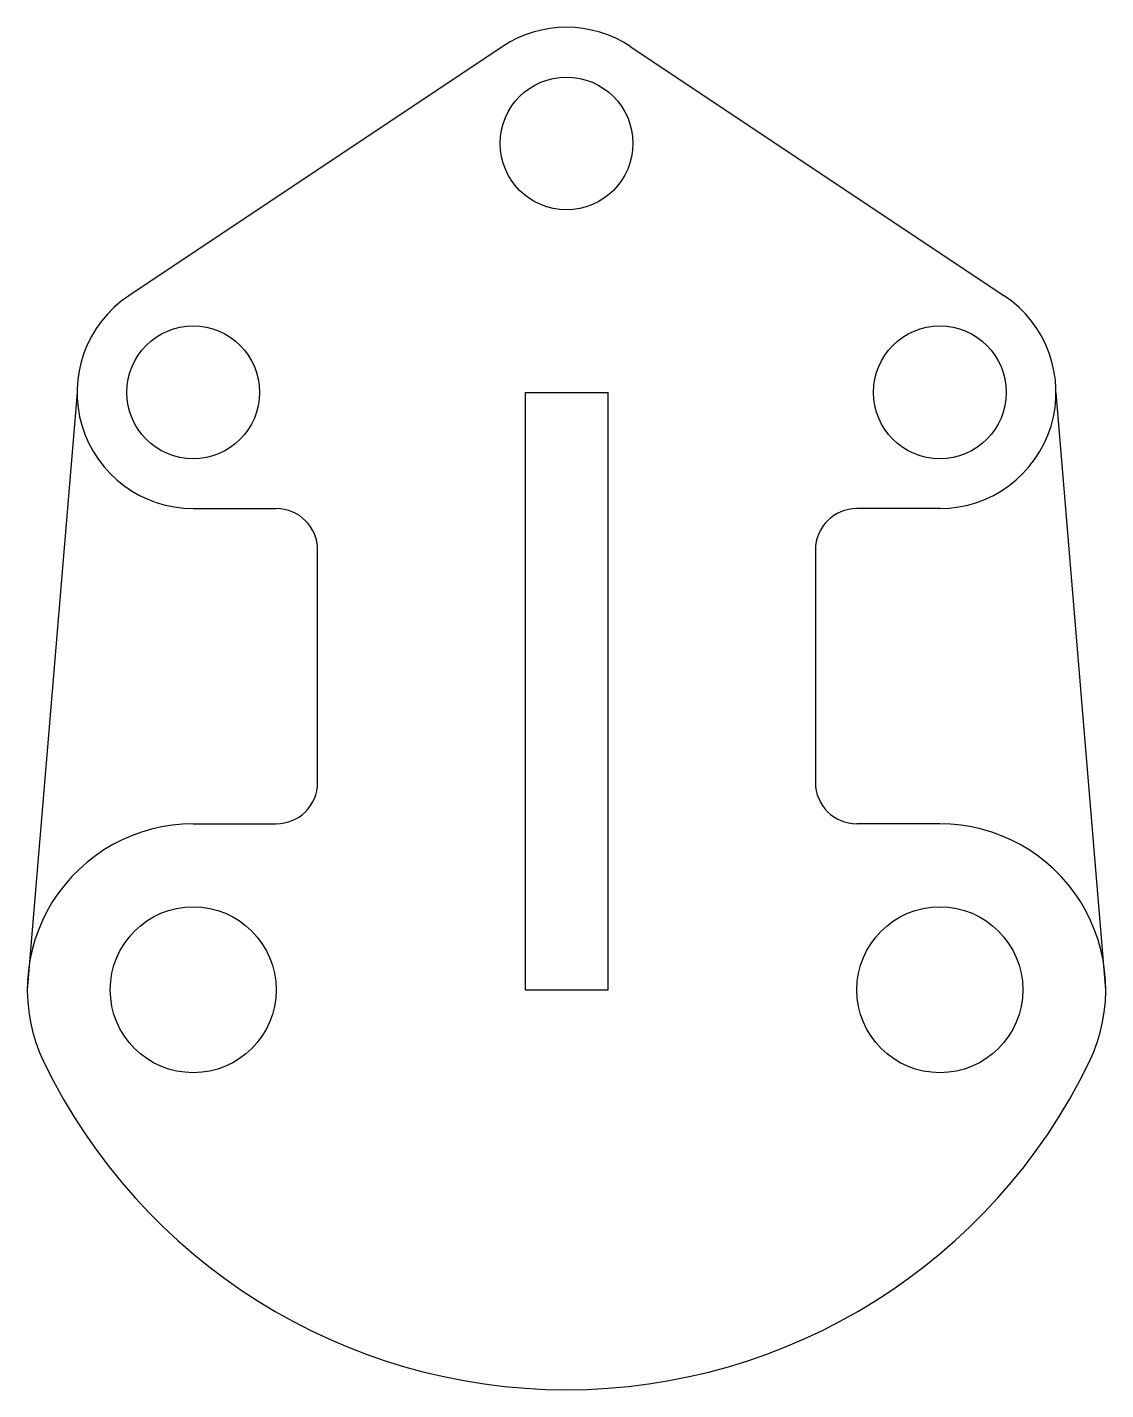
# Model space of a CAD drawing. Header units: millimetres. Extents: x 2210 to 5637, y 1805 to 1969.
# Drawn here: x 2209.9 to 2339.9, y 1805 to 1969.2 of the extents above; entities outside this region: 1.
import ezdxf

# ---------------------------------------------------------------- set-up
doc = ezdxf.new("R2010")
doc.units = ezdxf.units.MM

msp = doc.modelspace()

# ---------------------------------------------------------------- linework, layer by layer
for p, q in [((2267.11, 1966.82), (2222.11, 1936.82)), ((2282.64, 1966.82), (2327.64, 1936.82)), ((2215.88, 1925.17), (2209.88, 1853.17)), ((2269.88, 1925.17), (2269.88, 1853.17)), ((2269.88, 1925.17), (2279.88, 1925.17)), ((2279.88, 1853.17), (2279.88, 1925.17)), ((2339.88, 1853.17), (2333.88, 1925.17)), ((2229.88, 1911.17), (2239.88, 1911.17)), ((2319.88, 1911.17), (2309.88, 1911.17)), ((5636.88, 1911.17), (5636.88, 1873.17)), ((2244.88, 1878.17), (2244.88, 1906.17)), ((2304.88, 1906.17), (2304.88, 1878.17)), ((2229.88, 1873.17), (2239.88, 1873.17)), ((2319.88, 1873.17), (2309.88, 1873.17)), ((2269.88, 1853.17), (2279.88, 1853.17))]:
    msp.add_line(p, q)
for centre, radius in [((2274.88, 1955.17), 8), ((2229.88, 1925.17), 8), ((2319.88, 1925.17), 8), ((2229.88, 1853.17), 10), ((2319.88, 1853.17), 10)]:
    msp.add_circle(centre, radius)
for centre, radius, start, end in [((2274.88, 1955.17), 14, 56.3099, 123.6901), ((2229.88, 1925.17), 14, 123.6901, 270), ((2319.88, 1925.17), 14, 270, 56.3099), ((2239.88, 1906.17), 5, 0, 90), ((2309.88, 1906.17), 5, 90, 180), ((2239.88, 1878.17), 5, 270, 0), ((2309.88, 1878.17), 5, 180, 270), ((2229.88, 1853.17), 20, 90, 205.8419), ((2319.88, 1853.17), 20, 334.1581, 90), ((2274.88, 1874.97), 70, 205.8419, 334.1581)]:
    msp.add_arc(centre, radius, start, end)

doc.saveas('drawing.dxf')
